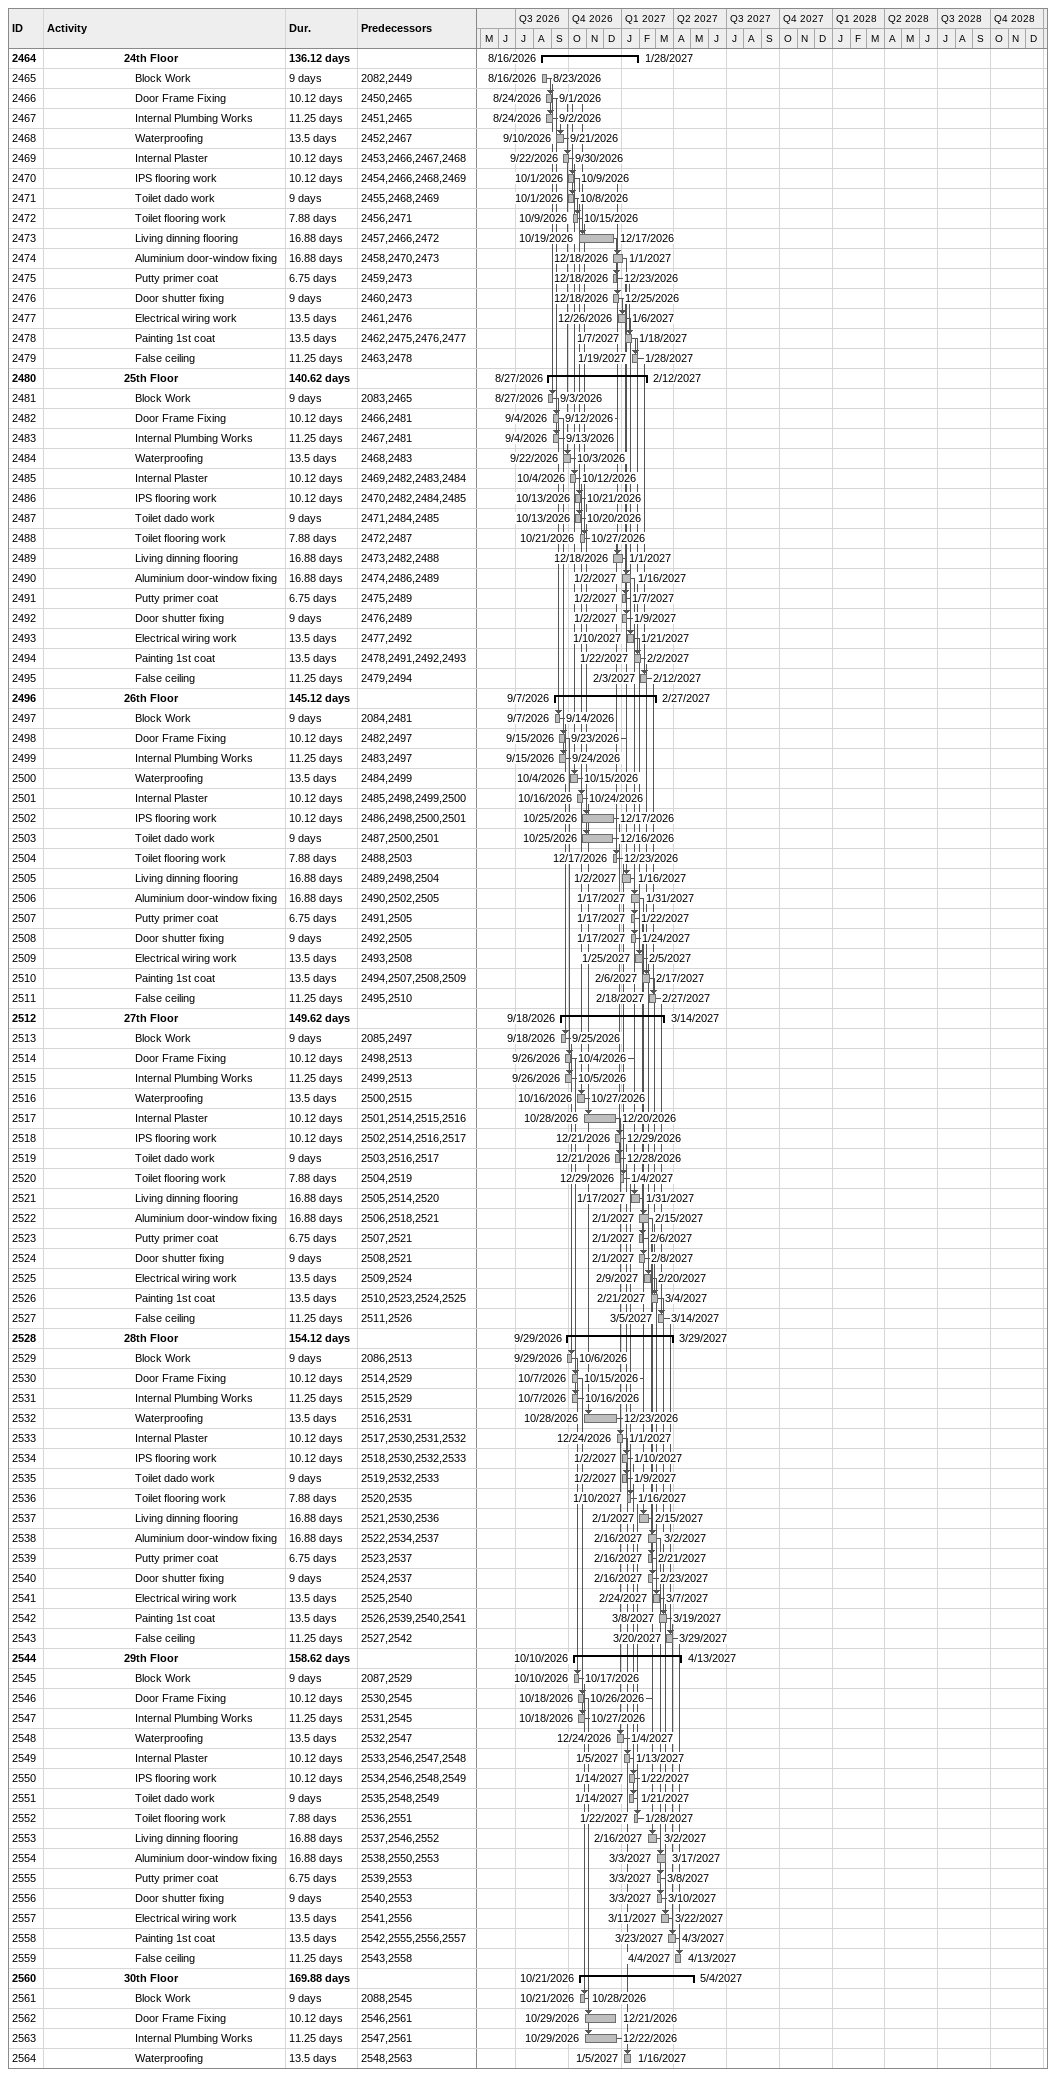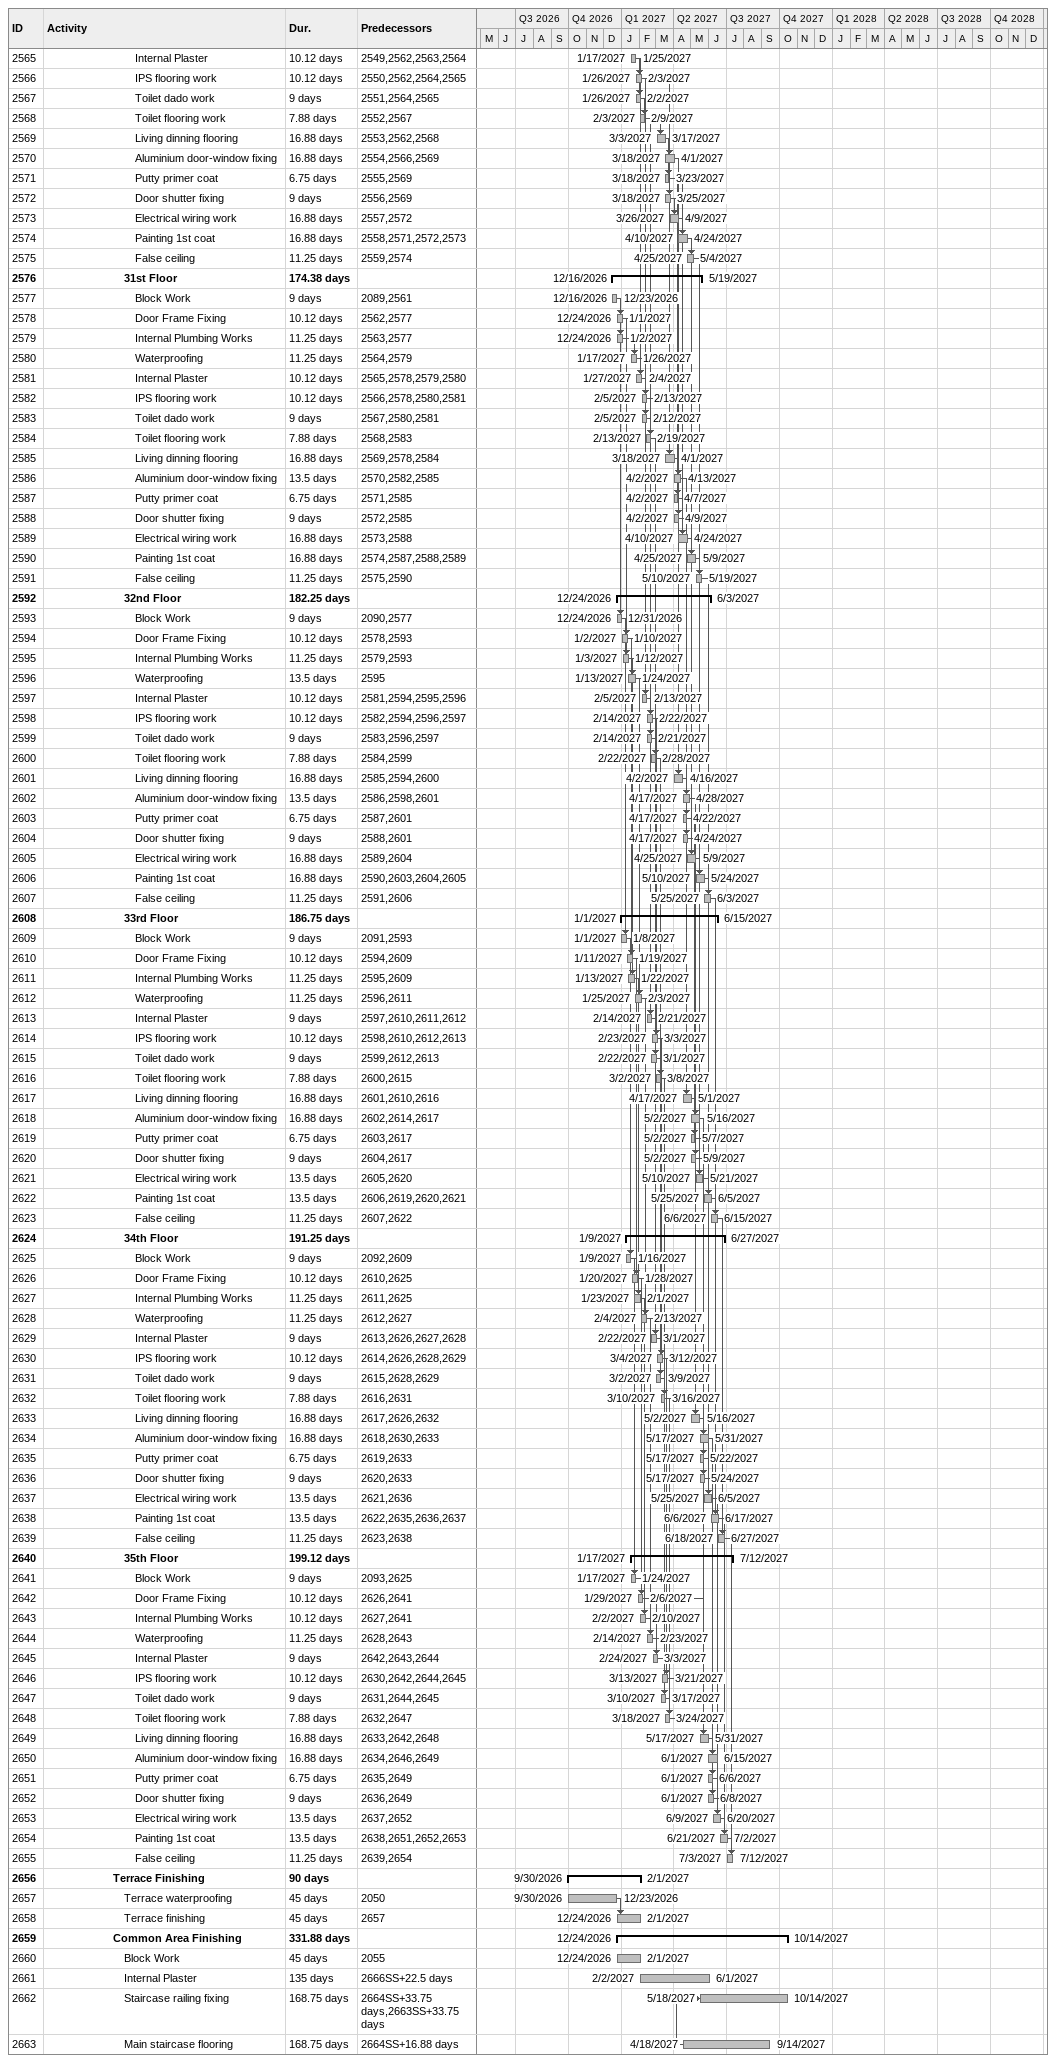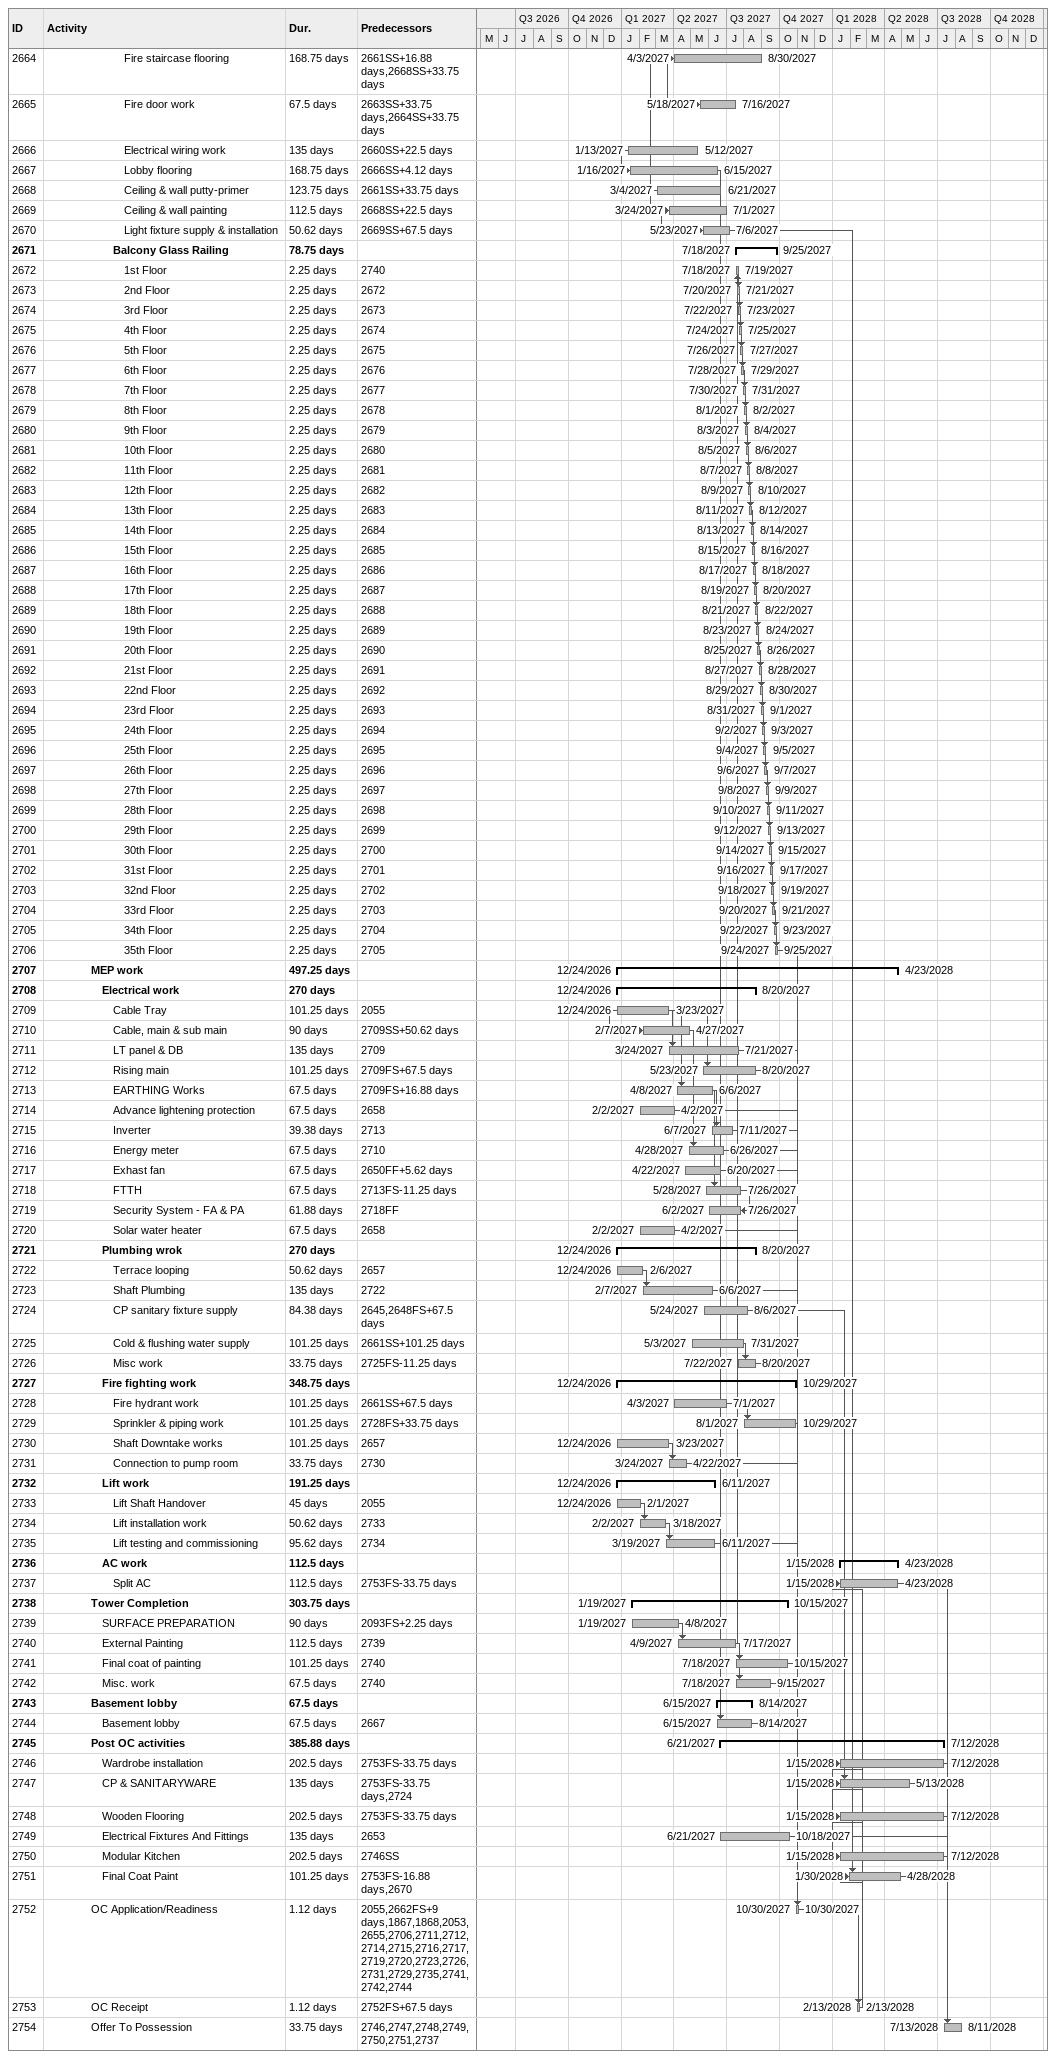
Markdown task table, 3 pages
| ID | Level | Task | Duration | Start | Finish | Predecessors |
|---|---|---|---|---|---|---|
| 2464 | 8 | **24th Floor** | 136.12d | 2026-08-16 | 2027-01-28 |  |
| 2465 | 9 | Block Work | 9d | 2026-08-16 | 2026-08-23 | 2082, 2449 |
| 2466 | 9 | Door Frame Fixing | 10.12d | 2026-08-24 | 2026-09-01 | 2450, 2465 |
| 2467 | 9 | Internal Plumbing Works | 11.25d | 2026-08-24 | 2026-09-02 | 2451, 2465 |
| 2468 | 9 | Waterproofing | 13.5d | 2026-09-10 | 2026-09-21 | 2452, 2467 |
| 2469 | 9 | Internal Plaster | 10.12d | 2026-09-22 | 2026-09-30 | 2453, 2466, 2467, 2468 |
| 2470 | 9 | IPS flooring work | 10.12d | 2026-10-01 | 2026-10-09 | 2454, 2466, 2468, 2469 |
| 2471 | 9 | Toilet dado work | 9d | 2026-10-01 | 2026-10-08 | 2455, 2468, 2469 |
| 2472 | 9 | Toilet flooring work | 7.88d | 2026-10-09 | 2026-10-15 | 2456, 2471 |
| 2473 | 9 | Living dinning flooring | 16.88d | 2026-10-19 | 2026-12-17 | 2457, 2466, 2472 |
| 2474 | 9 | Aluminium door-window fixing | 16.88d | 2026-12-18 | 2027-01-01 | 2458, 2470, 2473 |
| 2475 | 9 | Putty primer coat | 6.75d | 2026-12-18 | 2026-12-23 | 2459, 2473 |
| 2476 | 9 | Door shutter fixing | 9d | 2026-12-18 | 2026-12-25 | 2460, 2473 |
| 2477 | 9 | Electrical wiring work | 13.5d | 2026-12-26 | 2027-01-06 | 2461, 2476 |
| 2478 | 9 | Painting 1st coat | 13.5d | 2027-01-07 | 2027-01-18 | 2462, 2475, 2476, 2477 |
| 2479 | 9 | False ceiling | 11.25d | 2027-01-19 | 2027-01-28 | 2463, 2478 |
| 2480 | 8 | **25th Floor** | 140.62d | 2026-08-27 | 2027-02-12 |  |
| 2481 | 9 | Block Work | 9d | 2026-08-27 | 2026-09-03 | 2083, 2465 |
| 2482 | 9 | Door Frame Fixing | 10.12d | 2026-09-04 | 2026-09-12 | 2466, 2481 |
| 2483 | 9 | Internal Plumbing Works | 11.25d | 2026-09-04 | 2026-09-13 | 2467, 2481 |
| 2484 | 9 | Waterproofing | 13.5d | 2026-09-22 | 2026-10-03 | 2468, 2483 |
| 2485 | 9 | Internal Plaster | 10.12d | 2026-10-04 | 2026-10-12 | 2469, 2482, 2483, 2484 |
| 2486 | 9 | IPS flooring work | 10.12d | 2026-10-13 | 2026-10-21 | 2470, 2482, 2484, 2485 |
| 2487 | 9 | Toilet dado work | 9d | 2026-10-13 | 2026-10-20 | 2471, 2484, 2485 |
| 2488 | 9 | Toilet flooring work | 7.88d | 2026-10-21 | 2026-10-27 | 2472, 2487 |
| 2489 | 9 | Living dinning flooring | 16.88d | 2026-12-18 | 2027-01-01 | 2473, 2482, 2488 |
| 2490 | 9 | Aluminium door-window fixing | 16.88d | 2027-01-02 | 2027-01-16 | 2474, 2486, 2489 |
| 2491 | 9 | Putty primer coat | 6.75d | 2027-01-02 | 2027-01-07 | 2475, 2489 |
| 2492 | 9 | Door shutter fixing | 9d | 2027-01-02 | 2027-01-09 | 2476, 2489 |
| 2493 | 9 | Electrical wiring work | 13.5d | 2027-01-10 | 2027-01-21 | 2477, 2492 |
| 2494 | 9 | Painting 1st coat | 13.5d | 2027-01-22 | 2027-02-02 | 2478, 2491, 2492, 2493 |
| 2495 | 9 | False ceiling | 11.25d | 2027-02-03 | 2027-02-12 | 2479, 2494 |
| 2496 | 8 | **26th Floor** | 145.12d | 2026-09-07 | 2027-02-27 |  |
| 2497 | 9 | Block Work | 9d | 2026-09-07 | 2026-09-14 | 2084, 2481 |
| 2498 | 9 | Door Frame Fixing | 10.12d | 2026-09-15 | 2026-09-23 | 2482, 2497 |
| 2499 | 9 | Internal Plumbing Works | 11.25d | 2026-09-15 | 2026-09-24 | 2483, 2497 |
| 2500 | 9 | Waterproofing | 13.5d | 2026-10-04 | 2026-10-15 | 2484, 2499 |
| 2501 | 9 | Internal Plaster | 10.12d | 2026-10-16 | 2026-10-24 | 2485, 2498, 2499, 2500 |
| 2502 | 9 | IPS flooring work | 10.12d | 2026-10-25 | 2026-12-17 | 2486, 2498, 2500, 2501 |
| 2503 | 9 | Toilet dado work | 9d | 2026-10-25 | 2026-12-16 | 2487, 2500, 2501 |
| 2504 | 9 | Toilet flooring work | 7.88d | 2026-12-17 | 2026-12-23 | 2488, 2503 |
| 2505 | 9 | Living dinning flooring | 16.88d | 2027-01-02 | 2027-01-16 | 2489, 2498, 2504 |
| 2506 | 9 | Aluminium door-window fixing | 16.88d | 2027-01-17 | 2027-01-31 | 2490, 2502, 2505 |
| 2507 | 9 | Putty primer coat | 6.75d | 2027-01-17 | 2027-01-22 | 2491, 2505 |
| 2508 | 9 | Door shutter fixing | 9d | 2027-01-17 | 2027-01-24 | 2492, 2505 |
| 2509 | 9 | Electrical wiring work | 13.5d | 2027-01-25 | 2027-02-05 | 2493, 2508 |
| 2510 | 9 | Painting 1st coat | 13.5d | 2027-02-06 | 2027-02-17 | 2494, 2507, 2508, 2509 |
| 2511 | 9 | False ceiling | 11.25d | 2027-02-18 | 2027-02-27 | 2495, 2510 |
| 2512 | 8 | **27th Floor** | 149.62d | 2026-09-18 | 2027-03-14 |  |
| 2513 | 9 | Block Work | 9d | 2026-09-18 | 2026-09-25 | 2085, 2497 |
| 2514 | 9 | Door Frame Fixing | 10.12d | 2026-09-26 | 2026-10-04 | 2498, 2513 |
| 2515 | 9 | Internal Plumbing Works | 11.25d | 2026-09-26 | 2026-10-05 | 2499, 2513 |
| 2516 | 9 | Waterproofing | 13.5d | 2026-10-16 | 2026-10-27 | 2500, 2515 |
| 2517 | 9 | Internal Plaster | 10.12d | 2026-10-28 | 2026-12-20 | 2501, 2514, 2515, 2516 |
| 2518 | 9 | IPS flooring work | 10.12d | 2026-12-21 | 2026-12-29 | 2502, 2514, 2516, 2517 |
| 2519 | 9 | Toilet dado work | 9d | 2026-12-21 | 2026-12-28 | 2503, 2516, 2517 |
| 2520 | 9 | Toilet flooring work | 7.88d | 2026-12-29 | 2027-01-04 | 2504, 2519 |
| 2521 | 9 | Living dinning flooring | 16.88d | 2027-01-17 | 2027-01-31 | 2505, 2514, 2520 |
| 2522 | 9 | Aluminium door-window fixing | 16.88d | 2027-02-01 | 2027-02-15 | 2506, 2518, 2521 |
| 2523 | 9 | Putty primer coat | 6.75d | 2027-02-01 | 2027-02-06 | 2507, 2521 |
| 2524 | 9 | Door shutter fixing | 9d | 2027-02-01 | 2027-02-08 | 2508, 2521 |
| 2525 | 9 | Electrical wiring work | 13.5d | 2027-02-09 | 2027-02-20 | 2509, 2524 |
| 2526 | 9 | Painting 1st coat | 13.5d | 2027-02-21 | 2027-03-04 | 2510, 2523, 2524, 2525 |
| 2527 | 9 | False ceiling | 11.25d | 2027-03-05 | 2027-03-14 | 2511, 2526 |
| 2528 | 8 | **28th Floor** | 154.12d | 2026-09-29 | 2027-03-29 |  |
| 2529 | 9 | Block Work | 9d | 2026-09-29 | 2026-10-06 | 2086, 2513 |
| 2530 | 9 | Door Frame Fixing | 10.12d | 2026-10-07 | 2026-10-15 | 2514, 2529 |
| 2531 | 9 | Internal Plumbing Works | 11.25d | 2026-10-07 | 2026-10-16 | 2515, 2529 |
| 2532 | 9 | Waterproofing | 13.5d | 2026-10-28 | 2026-12-23 | 2516, 2531 |
| 2533 | 9 | Internal Plaster | 10.12d | 2026-12-24 | 2027-01-01 | 2517, 2530, 2531, 2532 |
| 2534 | 9 | IPS flooring work | 10.12d | 2027-01-02 | 2027-01-10 | 2518, 2530, 2532, 2533 |
| 2535 | 9 | Toilet dado work | 9d | 2027-01-02 | 2027-01-09 | 2519, 2532, 2533 |
| 2536 | 9 | Toilet flooring work | 7.88d | 2027-01-10 | 2027-01-16 | 2520, 2535 |
| 2537 | 9 | Living dinning flooring | 16.88d | 2027-02-01 | 2027-02-15 | 2521, 2530, 2536 |
| 2538 | 9 | Aluminium door-window fixing | 16.88d | 2027-02-16 | 2027-03-02 | 2522, 2534, 2537 |
| 2539 | 9 | Putty primer coat | 6.75d | 2027-02-16 | 2027-02-21 | 2523, 2537 |
| 2540 | 9 | Door shutter fixing | 9d | 2027-02-16 | 2027-02-23 | 2524, 2537 |
| 2541 | 9 | Electrical wiring work | 13.5d | 2027-02-24 | 2027-03-07 | 2525, 2540 |
| 2542 | 9 | Painting 1st coat | 13.5d | 2027-03-08 | 2027-03-19 | 2526, 2539, 2540, 2541 |
| 2543 | 9 | False ceiling | 11.25d | 2027-03-20 | 2027-03-29 | 2527, 2542 |
| 2544 | 8 | **29th Floor** | 158.62d | 2026-10-10 | 2027-04-13 |  |
| 2545 | 9 | Block Work | 9d | 2026-10-10 | 2026-10-17 | 2087, 2529 |
| 2546 | 9 | Door Frame Fixing | 10.12d | 2026-10-18 | 2026-10-26 | 2530, 2545 |
| 2547 | 9 | Internal Plumbing Works | 11.25d | 2026-10-18 | 2026-10-27 | 2531, 2545 |
| 2548 | 9 | Waterproofing | 13.5d | 2026-12-24 | 2027-01-04 | 2532, 2547 |
| 2549 | 9 | Internal Plaster | 10.12d | 2027-01-05 | 2027-01-13 | 2533, 2546, 2547, 2548 |
| 2550 | 9 | IPS flooring work | 10.12d | 2027-01-14 | 2027-01-22 | 2534, 2546, 2548, 2549 |
| 2551 | 9 | Toilet dado work | 9d | 2027-01-14 | 2027-01-21 | 2535, 2548, 2549 |
| 2552 | 9 | Toilet flooring work | 7.88d | 2027-01-22 | 2027-01-28 | 2536, 2551 |
| 2553 | 9 | Living dinning flooring | 16.88d | 2027-02-16 | 2027-03-02 | 2537, 2546, 2552 |
| 2554 | 9 | Aluminium door-window fixing | 16.88d | 2027-03-03 | 2027-03-17 | 2538, 2550, 2553 |
| 2555 | 9 | Putty primer coat | 6.75d | 2027-03-03 | 2027-03-08 | 2539, 2553 |
| 2556 | 9 | Door shutter fixing | 9d | 2027-03-03 | 2027-03-10 | 2540, 2553 |
| 2557 | 9 | Electrical wiring work | 13.5d | 2027-03-11 | 2027-03-22 | 2541, 2556 |
| 2558 | 9 | Painting 1st coat | 13.5d | 2027-03-23 | 2027-04-03 | 2542, 2555, 2556, 2557 |
| 2559 | 9 | False ceiling | 11.25d | 2027-04-04 | 2027-04-13 | 2543, 2558 |
| 2560 | 8 | **30th Floor** | 169.88d | 2026-10-21 | 2027-05-04 |  |
| 2561 | 9 | Block Work | 9d | 2026-10-21 | 2026-10-28 | 2088, 2545 |
| 2562 | 9 | Door Frame Fixing | 10.12d | 2026-10-29 | 2026-12-21 | 2546, 2561 |
| 2563 | 9 | Internal Plumbing Works | 11.25d | 2026-10-29 | 2026-12-22 | 2547, 2561 |
| 2564 | 9 | Waterproofing | 13.5d | 2027-01-05 | 2027-01-16 | 2548, 2563 |
| 2565 | 9 | Internal Plaster | 10.12d | 2027-01-17 | 2027-01-25 | 2549, 2562, 2563, 2564 |
| 2566 | 9 | IPS flooring work | 10.12d | 2027-01-26 | 2027-02-03 | 2550, 2562, 2564, 2565 |
| 2567 | 9 | Toilet dado work | 9d | 2027-01-26 | 2027-02-02 | 2551, 2564, 2565 |
| 2568 | 9 | Toilet flooring work | 7.88d | 2027-02-03 | 2027-02-09 | 2552, 2567 |
| 2569 | 9 | Living dinning flooring | 16.88d | 2027-03-03 | 2027-03-17 | 2553, 2562, 2568 |
| 2570 | 9 | Aluminium door-window fixing | 16.88d | 2027-03-18 | 2027-04-01 | 2554, 2566, 2569 |
| 2571 | 9 | Putty primer coat | 6.75d | 2027-03-18 | 2027-03-23 | 2555, 2569 |
| 2572 | 9 | Door shutter fixing | 9d | 2027-03-18 | 2027-03-25 | 2556, 2569 |
| 2573 | 9 | Electrical wiring work | 16.88d | 2027-03-26 | 2027-04-09 | 2557, 2572 |
| 2574 | 9 | Painting 1st coat | 16.88d | 2027-04-10 | 2027-04-24 | 2558, 2571, 2572, 2573 |
| 2575 | 9 | False ceiling | 11.25d | 2027-04-25 | 2027-05-04 | 2559, 2574 |
| 2576 | 8 | **31st Floor** | 174.38d | 2026-12-16 | 2027-05-19 |  |
| 2577 | 9 | Block Work | 9d | 2026-12-16 | 2026-12-23 | 2089, 2561 |
| 2578 | 9 | Door Frame Fixing | 10.12d | 2026-12-24 | 2027-01-01 | 2562, 2577 |
| 2579 | 9 | Internal Plumbing Works | 11.25d | 2026-12-24 | 2027-01-02 | 2563, 2577 |
| 2580 | 9 | Waterproofing | 11.25d | 2027-01-17 | 2027-01-26 | 2564, 2579 |
| 2581 | 9 | Internal Plaster | 10.12d | 2027-01-27 | 2027-02-04 | 2565, 2578, 2579, 2580 |
| 2582 | 9 | IPS flooring work | 10.12d | 2027-02-05 | 2027-02-13 | 2566, 2578, 2580, 2581 |
| 2583 | 9 | Toilet dado work | 9d | 2027-02-05 | 2027-02-12 | 2567, 2580, 2581 |
| 2584 | 9 | Toilet flooring work | 7.88d | 2027-02-13 | 2027-02-19 | 2568, 2583 |
| 2585 | 9 | Living dinning flooring | 16.88d | 2027-03-18 | 2027-04-01 | 2569, 2578, 2584 |
| 2586 | 9 | Aluminium door-window fixing | 13.5d | 2027-04-02 | 2027-04-13 | 2570, 2582, 2585 |
| 2587 | 9 | Putty primer coat | 6.75d | 2027-04-02 | 2027-04-07 | 2571, 2585 |
| 2588 | 9 | Door shutter fixing | 9d | 2027-04-02 | 2027-04-09 | 2572, 2585 |
| 2589 | 9 | Electrical wiring work | 16.88d | 2027-04-10 | 2027-04-24 | 2573, 2588 |
| 2590 | 9 | Painting 1st coat | 16.88d | 2027-04-25 | 2027-05-09 | 2574, 2587, 2588, 2589 |
| 2591 | 9 | False ceiling | 11.25d | 2027-05-10 | 2027-05-19 | 2575, 2590 |
| 2592 | 8 | **32nd Floor** | 182.25d | 2026-12-24 | 2027-06-03 |  |
| 2593 | 9 | Block Work | 9d | 2026-12-24 | 2026-12-31 | 2090, 2577 |
| 2594 | 9 | Door Frame Fixing | 10.12d | 2027-01-02 | 2027-01-10 | 2578, 2593 |
| 2595 | 9 | Internal Plumbing Works | 11.25d | 2027-01-03 | 2027-01-12 | 2579, 2593 |
| 2596 | 9 | Waterproofing | 13.5d | 2027-01-13 | 2027-01-24 | 2595 |
| 2597 | 9 | Internal Plaster | 10.12d | 2027-02-05 | 2027-02-13 | 2581, 2594, 2595, 2596 |
| 2598 | 9 | IPS flooring work | 10.12d | 2027-02-14 | 2027-02-22 | 2582, 2594, 2596, 2597 |
| 2599 | 9 | Toilet dado work | 9d | 2027-02-14 | 2027-02-21 | 2583, 2596, 2597 |
| 2600 | 9 | Toilet flooring work | 7.88d | 2027-02-22 | 2027-02-28 | 2584, 2599 |
| 2601 | 9 | Living dinning flooring | 16.88d | 2027-04-02 | 2027-04-16 | 2585, 2594, 2600 |
| 2602 | 9 | Aluminium door-window fixing | 13.5d | 2027-04-17 | 2027-04-28 | 2586, 2598, 2601 |
| 2603 | 9 | Putty primer coat | 6.75d | 2027-04-17 | 2027-04-22 | 2587, 2601 |
| 2604 | 9 | Door shutter fixing | 9d | 2027-04-17 | 2027-04-24 | 2588, 2601 |
| 2605 | 9 | Electrical wiring work | 16.88d | 2027-04-25 | 2027-05-09 | 2589, 2604 |
| 2606 | 9 | Painting 1st coat | 16.88d | 2027-05-10 | 2027-05-24 | 2590, 2603, 2604, 2605 |
| 2607 | 9 | False ceiling | 11.25d | 2027-05-25 | 2027-06-03 | 2591, 2606 |
| 2608 | 8 | **33rd Floor** | 186.75d | 2027-01-01 | 2027-06-15 |  |
| 2609 | 9 | Block Work | 9d | 2027-01-01 | 2027-01-08 | 2091, 2593 |
| 2610 | 9 | Door Frame Fixing | 10.12d | 2027-01-11 | 2027-01-19 | 2594, 2609 |
| 2611 | 9 | Internal Plumbing Works | 11.25d | 2027-01-13 | 2027-01-22 | 2595, 2609 |
| 2612 | 9 | Waterproofing | 11.25d | 2027-01-25 | 2027-02-03 | 2596, 2611 |
| 2613 | 9 | Internal Plaster | 9d | 2027-02-14 | 2027-02-21 | 2597, 2610, 2611, 2612 |
| 2614 | 9 | IPS flooring work | 10.12d | 2027-02-23 | 2027-03-03 | 2598, 2610, 2612, 2613 |
| 2615 | 9 | Toilet dado work | 9d | 2027-02-22 | 2027-03-01 | 2599, 2612, 2613 |
| 2616 | 9 | Toilet flooring work | 7.88d | 2027-03-02 | 2027-03-08 | 2600, 2615 |
| 2617 | 9 | Living dinning flooring | 16.88d | 2027-04-17 | 2027-05-01 | 2601, 2610, 2616 |
| 2618 | 9 | Aluminium door-window fixing | 16.88d | 2027-05-02 | 2027-05-16 | 2602, 2614, 2617 |
| 2619 | 9 | Putty primer coat | 6.75d | 2027-05-02 | 2027-05-07 | 2603, 2617 |
| 2620 | 9 | Door shutter fixing | 9d | 2027-05-02 | 2027-05-09 | 2604, 2617 |
| 2621 | 9 | Electrical wiring work | 13.5d | 2027-05-10 | 2027-05-21 | 2605, 2620 |
| 2622 | 9 | Painting 1st coat | 13.5d | 2027-05-25 | 2027-06-05 | 2606, 2619, 2620, 2621 |
| 2623 | 9 | False ceiling | 11.25d | 2027-06-06 | 2027-06-15 | 2607, 2622 |
| 2624 | 8 | **34th Floor** | 191.25d | 2027-01-09 | 2027-06-27 |  |
| 2625 | 9 | Block Work | 9d | 2027-01-09 | 2027-01-16 | 2092, 2609 |
| 2626 | 9 | Door Frame Fixing | 10.12d | 2027-01-20 | 2027-01-28 | 2610, 2625 |
| 2627 | 9 | Internal Plumbing Works | 11.25d | 2027-01-23 | 2027-02-01 | 2611, 2625 |
| 2628 | 9 | Waterproofing | 11.25d | 2027-02-04 | 2027-02-13 | 2612, 2627 |
| 2629 | 9 | Internal Plaster | 9d | 2027-02-22 | 2027-03-01 | 2613, 2626, 2627, 2628 |
| 2630 | 9 | IPS flooring work | 10.12d | 2027-03-04 | 2027-03-12 | 2614, 2626, 2628, 2629 |
| 2631 | 9 | Toilet dado work | 9d | 2027-03-02 | 2027-03-09 | 2615, 2628, 2629 |
| 2632 | 9 | Toilet flooring work | 7.88d | 2027-03-10 | 2027-03-16 | 2616, 2631 |
| 2633 | 9 | Living dinning flooring | 16.88d | 2027-05-02 | 2027-05-16 | 2617, 2626, 2632 |
| 2634 | 9 | Aluminium door-window fixing | 16.88d | 2027-05-17 | 2027-05-31 | 2618, 2630, 2633 |
| 2635 | 9 | Putty primer coat | 6.75d | 2027-05-17 | 2027-05-22 | 2619, 2633 |
| 2636 | 9 | Door shutter fixing | 9d | 2027-05-17 | 2027-05-24 | 2620, 2633 |
| 2637 | 9 | Electrical wiring work | 13.5d | 2027-05-25 | 2027-06-05 | 2621, 2636 |
| 2638 | 9 | Painting 1st coat | 13.5d | 2027-06-06 | 2027-06-17 | 2622, 2635, 2636, 2637 |
| 2639 | 9 | False ceiling | 11.25d | 2027-06-18 | 2027-06-27 | 2623, 2638 |
| 2640 | 8 | **35th Floor** | 199.12d | 2027-01-17 | 2027-07-12 |  |
| 2641 | 9 | Block Work | 9d | 2027-01-17 | 2027-01-24 | 2093, 2625 |
| 2642 | 9 | Door Frame Fixing | 10.12d | 2027-01-29 | 2027-02-06 | 2626, 2641 |
| 2643 | 9 | Internal Plumbing Works | 10.12d | 2027-02-02 | 2027-02-10 | 2627, 2641 |
| 2644 | 9 | Waterproofing | 11.25d | 2027-02-14 | 2027-02-23 | 2628, 2643 |
| 2645 | 9 | Internal Plaster | 9d | 2027-02-24 | 2027-03-03 | 2642, 2643, 2644 |
| 2646 | 9 | IPS flooring work | 10.12d | 2027-03-13 | 2027-03-21 | 2630, 2642, 2644, 2645 |
| 2647 | 9 | Toilet dado work | 9d | 2027-03-10 | 2027-03-17 | 2631, 2644, 2645 |
| 2648 | 9 | Toilet flooring work | 7.88d | 2027-03-18 | 2027-03-24 | 2632, 2647 |
| 2649 | 9 | Living dinning flooring | 16.88d | 2027-05-17 | 2027-05-31 | 2633, 2642, 2648 |
| 2650 | 9 | Aluminium door-window fixing | 16.88d | 2027-06-01 | 2027-06-15 | 2634, 2646, 2649 |
| 2651 | 9 | Putty primer coat | 6.75d | 2027-06-01 | 2027-06-06 | 2635, 2649 |
| 2652 | 9 | Door shutter fixing | 9d | 2027-06-01 | 2027-06-08 | 2636, 2649 |
| 2653 | 9 | Electrical wiring work | 13.5d | 2027-06-09 | 2027-06-20 | 2637, 2652 |
| 2654 | 9 | Painting 1st coat | 13.5d | 2027-06-21 | 2027-07-02 | 2638, 2651, 2652, 2653 |
| 2655 | 9 | False ceiling | 11.25d | 2027-07-03 | 2027-07-12 | 2639, 2654 |
| 2656 | 7 | **Terrace Finishing** | 90d | 2026-09-30 | 2027-02-01 |  |
| 2657 | 8 | Terrace waterproofing | 45d | 2026-09-30 | 2026-12-23 | 2050 |
| 2658 | 8 | Terrace finishing | 45d | 2026-12-24 | 2027-02-01 | 2657 |
| 2659 | 7 | **Common Area Finishing** | 331.88d | 2026-12-24 | 2027-10-14 |  |
| 2660 | 8 | Block Work | 45d | 2026-12-24 | 2027-02-01 | 2055 |
| 2661 | 8 | Internal Plaster | 135d | 2027-02-02 | 2027-06-01 | 2666SS+22.5d |
| 2662 | 8 | Staircase railing fixing | 168.75d | 2027-05-18 | 2027-10-14 | 2664SS+33.75d, 2663SS+33.75d |
| 2663 | 8 | Main staircase flooring | 168.75d | 2027-04-18 | 2027-09-14 | 2664SS+16.88d |
| 2664 | 8 | Fire staircase flooring | 168.75d | 2027-04-03 | 2027-08-30 | 2661SS+16.88d, 2668SS+33.75d |
| 2665 | 8 | Fire door work | 67.5d | 2027-05-18 | 2027-07-16 | 2663SS+33.75d, 2664SS+33.75d |
| 2666 | 8 | Electrical wiring work | 135d | 2027-01-13 | 2027-05-12 | 2660SS+22.5d |
| 2667 | 8 | Lobby flooring | 168.75d | 2027-01-16 | 2027-06-15 | 2666SS+4.12d |
| 2668 | 8 | Ceiling & wall putty-primer | 123.75d | 2027-03-04 | 2027-06-21 | 2661SS+33.75d |
| 2669 | 8 | Ceiling & wall painting | 112.5d | 2027-03-24 | 2027-07-01 | 2668SS+22.5d |
| 2670 | 8 | Light fixture supply & installation | 50.62d | 2027-05-23 | 2027-07-06 | 2669SS+67.5d |
| 2671 | 7 | **Balcony Glass Railing** | 78.75d | 2027-07-18 | 2027-09-25 |  |
| 2672 | 8 | 1st Floor | 2.25d | 2027-07-18 | 2027-07-19 | 2740 |
| 2673 | 8 | 2nd Floor | 2.25d | 2027-07-20 | 2027-07-21 | 2672 |
| 2674 | 8 | 3rd Floor | 2.25d | 2027-07-22 | 2027-07-23 | 2673 |
| 2675 | 8 | 4th Floor | 2.25d | 2027-07-24 | 2027-07-25 | 2674 |
| 2676 | 8 | 5th Floor | 2.25d | 2027-07-26 | 2027-07-27 | 2675 |
| 2677 | 8 | 6th Floor | 2.25d | 2027-07-28 | 2027-07-29 | 2676 |
| 2678 | 8 | 7th Floor | 2.25d | 2027-07-30 | 2027-07-31 | 2677 |
| 2679 | 8 | 8th Floor | 2.25d | 2027-08-01 | 2027-08-02 | 2678 |
| 2680 | 8 | 9th Floor | 2.25d | 2027-08-03 | 2027-08-04 | 2679 |
| 2681 | 8 | 10th Floor | 2.25d | 2027-08-05 | 2027-08-06 | 2680 |
| 2682 | 8 | 11th Floor | 2.25d | 2027-08-07 | 2027-08-08 | 2681 |
| 2683 | 8 | 12th Floor | 2.25d | 2027-08-09 | 2027-08-10 | 2682 |
| 2684 | 8 | 13th Floor | 2.25d | 2027-08-11 | 2027-08-12 | 2683 |
| 2685 | 8 | 14th Floor | 2.25d | 2027-08-13 | 2027-08-14 | 2684 |
| 2686 | 8 | 15th Floor | 2.25d | 2027-08-15 | 2027-08-16 | 2685 |
| 2687 | 8 | 16th Floor | 2.25d | 2027-08-17 | 2027-08-18 | 2686 |
| 2688 | 8 | 17th Floor | 2.25d | 2027-08-19 | 2027-08-20 | 2687 |
| 2689 | 8 | 18th Floor | 2.25d | 2027-08-21 | 2027-08-22 | 2688 |
| 2690 | 8 | 19th Floor | 2.25d | 2027-08-23 | 2027-08-24 | 2689 |
| 2691 | 8 | 20th Floor | 2.25d | 2027-08-25 | 2027-08-26 | 2690 |
| 2692 | 8 | 21st Floor | 2.25d | 2027-08-27 | 2027-08-28 | 2691 |
| 2693 | 8 | 22nd Floor | 2.25d | 2027-08-29 | 2027-08-30 | 2692 |
| 2694 | 8 | 23rd Floor | 2.25d | 2027-08-31 | 2027-09-01 | 2693 |
| 2695 | 8 | 24th Floor | 2.25d | 2027-09-02 | 2027-09-03 | 2694 |
| 2696 | 8 | 25th Floor | 2.25d | 2027-09-04 | 2027-09-05 | 2695 |
| 2697 | 8 | 26th Floor | 2.25d | 2027-09-06 | 2027-09-07 | 2696 |
| 2698 | 8 | 27th Floor | 2.25d | 2027-09-08 | 2027-09-09 | 2697 |
| 2699 | 8 | 28th Floor | 2.25d | 2027-09-10 | 2027-09-11 | 2698 |
| 2700 | 8 | 29th Floor | 2.25d | 2027-09-12 | 2027-09-13 | 2699 |
| 2701 | 8 | 30th Floor | 2.25d | 2027-09-14 | 2027-09-15 | 2700 |
| 2702 | 8 | 31st Floor | 2.25d | 2027-09-16 | 2027-09-17 | 2701 |
| 2703 | 8 | 32nd Floor | 2.25d | 2027-09-18 | 2027-09-19 | 2702 |
| 2704 | 8 | 33rd Floor | 2.25d | 2027-09-20 | 2027-09-21 | 2703 |
| 2705 | 8 | 34th Floor | 2.25d | 2027-09-22 | 2027-09-23 | 2704 |
| 2706 | 8 | 35th Floor | 2.25d | 2027-09-24 | 2027-09-25 | 2705 |
| 2707 | 5 | **MEP work** | 497.25d | 2026-12-24 | 2028-04-23 |  |
| 2708 | 6 | **Electrical work** | 270d | 2026-12-24 | 2027-08-20 |  |
| 2709 | 7 | Cable Tray | 101.25d | 2026-12-24 | 2027-03-23 | 2055 |
| 2710 | 7 | Cable, main & sub main | 90d | 2027-02-07 | 2027-04-27 | 2709SS+50.62d |
| 2711 | 7 | LT panel & DB | 135d | 2027-03-24 | 2027-07-21 | 2709 |
| 2712 | 7 | Rising main | 101.25d | 2027-05-23 | 2027-08-20 | 2709FS+67.5d |
| 2713 | 7 | EARTHING Works | 67.5d | 2027-04-08 | 2027-06-06 | 2709FS+16.88d |
| 2714 | 7 | Advance lightening protection | 67.5d | 2027-02-02 | 2027-04-02 | 2658 |
| 2715 | 7 | Inverter | 39.38d | 2027-06-07 | 2027-07-11 | 2713 |
| 2716 | 7 | Energy meter | 67.5d | 2027-04-28 | 2027-06-26 | 2710 |
| 2717 | 7 | Exhast fan | 67.5d | 2027-04-22 | 2027-06-20 | 2650FF+5.62d |
| 2718 | 7 | FTTH | 67.5d | 2027-05-28 | 2027-07-26 | 2713FS-11.25d |
| 2719 | 7 | Security System - FA & PA | 61.88d | 2027-06-02 | 2027-07-26 | 2718FF |
| 2720 | 7 | Solar water heater | 67.5d | 2027-02-02 | 2027-04-02 | 2658 |
| 2721 | 6 | **Plumbing wrok** | 270d | 2026-12-24 | 2027-08-20 |  |
| 2722 | 7 | Terrace looping | 50.62d | 2026-12-24 | 2027-02-06 | 2657 |
| 2723 | 7 | Shaft Plumbing | 135d | 2027-02-07 | 2027-06-06 | 2722 |
| 2724 | 7 | CP sanitary fixture supply | 84.38d | 2027-05-24 | 2027-08-06 | 2645, 2648FS+67.5d |
| 2725 | 7 | Cold & flushing water supply | 101.25d | 2027-05-03 | 2027-07-31 | 2661SS+101.25d |
| 2726 | 7 | Misc work | 33.75d | 2027-07-22 | 2027-08-20 | 2725FS-11.25d |
| 2727 | 6 | **Fire fighting work** | 348.75d | 2026-12-24 | 2027-10-29 |  |
| 2728 | 7 | Fire hydrant work | 101.25d | 2027-04-03 | 2027-07-01 | 2661SS+67.5d |
| 2729 | 7 | Sprinkler & piping work | 101.25d | 2027-08-01 | 2027-10-29 | 2728FS+33.75d |
| 2730 | 7 | Shaft Downtake works | 101.25d | 2026-12-24 | 2027-03-23 | 2657 |
| 2731 | 7 | Connection to pump room | 33.75d | 2027-03-24 | 2027-04-22 | 2730 |
| 2732 | 6 | **Lift work** | 191.25d | 2026-12-24 | 2027-06-11 |  |
| 2733 | 7 | Lift Shaft Handover | 45d | 2026-12-24 | 2027-02-01 | 2055 |
| 2734 | 7 | Lift installation work | 50.62d | 2027-02-02 | 2027-03-18 | 2733 |
| 2735 | 7 | Lift testing and commissioning | 95.62d | 2027-03-19 | 2027-06-11 | 2734 |
| 2736 | 6 | **AC work** | 112.5d | 2028-01-15 | 2028-04-23 |  |
| 2737 | 7 | Split AC | 112.5d | 2028-01-15 | 2028-04-23 | 2753FS-33.75d |
| 2738 | 5 | **Tower Completion** | 303.75d | 2027-01-19 | 2027-10-15 |  |
| 2739 | 6 | SURFACE PREPARATION | 90d | 2027-01-19 | 2027-04-08 | 2093FS+2.25d |
| 2740 | 6 | External Painting | 112.5d | 2027-04-09 | 2027-07-17 | 2739 |
| 2741 | 6 | Final coat of painting | 101.25d | 2027-07-18 | 2027-10-15 | 2740 |
| 2742 | 6 | Misc. work | 67.5d | 2027-07-18 | 2027-09-15 | 2740 |
| 2743 | 5 | **Basement lobby** | 67.5d | 2027-06-15 | 2027-08-14 |  |
| 2744 | 6 | Basement lobby | 67.5d | 2027-06-15 | 2027-08-14 | 2667 |
| 2745 | 5 | **Post OC activities** | 385.88d | 2027-06-21 | 2028-07-12 |  |
| 2746 | 6 | Wardrobe installation | 202.5d | 2028-01-15 | 2028-07-12 | 2753FS-33.75d |
| 2747 | 6 | CP & SANITARYWARE | 135d | 2028-01-15 | 2028-05-13 | 2753FS-33.75d, 2724 |
| 2748 | 6 | Wooden Flooring | 202.5d | 2028-01-15 | 2028-07-12 | 2753FS-33.75d |
| 2749 | 6 | Electrical Fixtures And Fittings | 135d | 2027-06-21 | 2027-10-18 | 2653 |
| 2750 | 6 | Modular Kitchen | 202.5d | 2028-01-15 | 2028-07-12 | 2746SS |
| 2751 | 6 | Final Coat Paint | 101.25d | 2028-01-30 | 2028-04-28 | 2753FS-16.88d, 2670 |
| 2752 | 5 | OC Application/Readiness | 1.12d | 2027-10-30 | 2027-10-30 | 2055, 2662FS+9d, 1867, 1868, 2053, 2655, 2706, 2711, 2712, 2714, 2715, 2716, 2717, 2719, 2720, 2723, 2726, 2731, 2729, 2735, 2741, 2742, 2744 |
| 2753 | 5 | OC Receipt | 1.12d | 2028-02-13 | 2028-02-13 | 2752FS+67.5d |
| 2754 | 5 | Offer To Possession | 33.75d | 2028-07-13 | 2028-08-11 | 2746, 2747, 2748, 2749, 2750, 2751, 2737 |
